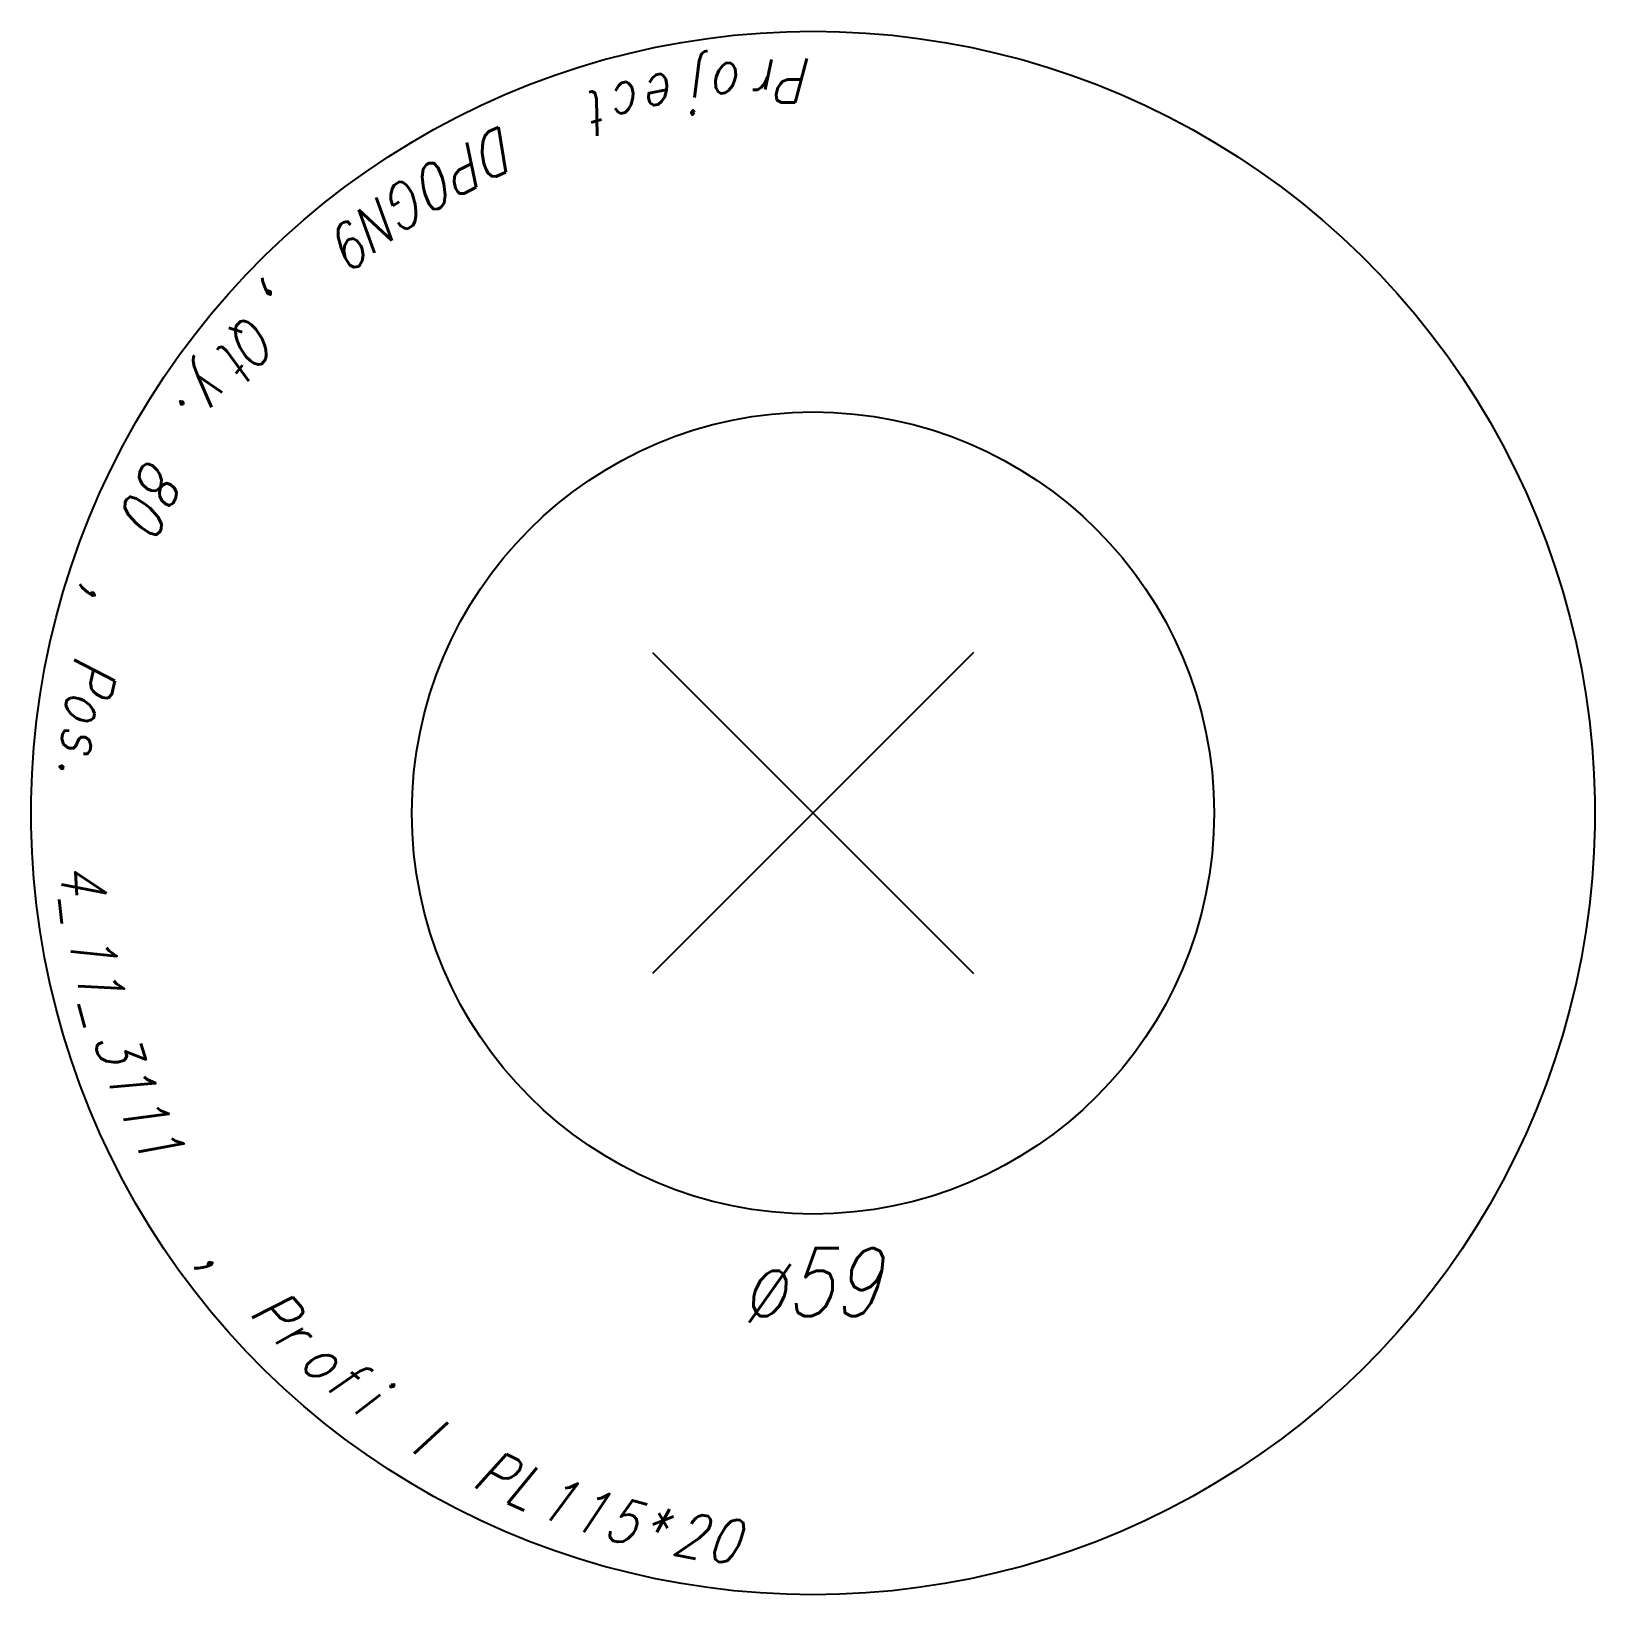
# Model space of a CAD drawing. Extents: x 0 to 115, y -58 to 58.
import ezdxf

# ---------------------------------------------------------------- set-up
doc = ezdxf.new("R2010")
doc.units = 0
doc.header["$LTSCALE"] = 10
for name, color, linetype in [('BEZ_SCHRAUBEN', 7, 'CONTINUOUS'), ('SCHRAUBEN', 7, 'CONTINUOUS'), ('TEILE', 7, 'CONTINUOUS'), ('UNTERSCHRIFT', 7, 'CONTINUOUS')]:
    doc.layers.add(name, color=color, linetype=linetype)
doc.styles.get("Standard").update_dxf_attribs({"font": 'ROMANS'})

msp = doc.modelspace()

# ---------------------------------------------------------------- linework, layer by layer
at = {"layer": 'SCHRAUBEN', "color": 6}
for p, q in [((69.299995, 11.800001), (45.699997, -11.800001)), ((45.699997, 11.800001), (69.300003, -11.800001))]:
    msp.add_line(p, q, dxfattribs=at)
at = {"layer": 'SCHRAUBEN', "color": 4}
msp.add_circle((57.5, 0), 29.5, dxfattribs=at)
at = {"layer": 'TEILE', "color": 2}
for p, q in [((55.558056, 57.467197), (57.500072, 57.5)), ((57.5, 57.5), (59.441994, 57.467197)), ((57.500072, 57.5), (57.5, 57.5)), ((45.925404, 56.322983), (47.834267, 56.681778)), ((47.834267, 56.681778), (49.754162, 56.975891)), ((49.754162, 56.975891), (51.682892, 57.204994)), ((51.682892, 57.204994), (53.618259, 57.368828)), ((53.618259, 57.368828), (55.558056, 57.467197)), ((59.441994, 57.467197), (61.381794, 57.36882)), ((61.381794, 57.36882), (63.317162, 57.204987)), ((63.317162, 57.204987), (65.245888, 56.975883)), ((65.245888, 56.975883), (67.165787, 56.681767)), ((67.165787, 56.681767), (69.074646, 56.322975)), ((40.286682, 54.863029), (42.14946, 55.413094)), ((42.14946, 55.413094), (44.029747, 55.899929)), ((44.029747, 55.899929), (45.925404, 56.322983)), ((69.074646, 56.322975), (70.970306, 55.899921)), ((70.970306, 55.899921), (72.850594, 55.413078)), ((72.850594, 55.413078), (74.713364, 54.86301)), ((36.622166, 53.575798), (38.443554, 54.250366)), ((38.443554, 54.250366), (40.286682, 54.863029)), ((74.713364, 54.86301), (76.556496, 54.250343)), ((76.556496, 54.250343), (78.377884, 53.575779)), ((34.8246, 52.840099), (36.622166, 53.575798)), ((78.377884, 53.575779), (80.175446, 52.84008)), ((31.309109, 51.18874), (33.052906, 52.044109)), ((33.052906, 52.044109), (34.8246, 52.840099)), ((80.175446, 52.84008), (81.947144, 52.04409)), ((81.947144, 52.04409), (83.690941, 51.188717)), ((29.595194, 50.274963), (31.309109, 51.18874)), ((83.690941, 51.188717), (85.404854, 50.274933)), ((27.91312, 49.303818), (29.595194, 50.274963)), ((85.404854, 50.274933), (87.086929, 49.303787)), ((26.264805, 48.276421), (27.91312, 49.303818)), ((87.086929, 49.303787), (88.735237, 48.27639)), ((23.076935, 46.057602), (24.65213, 47.193932)), ((24.65213, 47.193932), (26.264805, 48.276421)), ((88.735237, 48.27639), (90.347908, 47.193905)), ((90.347908, 47.193905), (91.923103, 46.057568)), ((21.541016, 44.868713), (23.076935, 46.057602)), ((91.923103, 46.057568), (93.459023, 44.868683)), ((20.046129, 43.628632), (21.541016, 44.868713)), ((93.459023, 44.868683), (94.953911, 43.628597)), ((18.593977, 42.338768), (20.046129, 43.628632)), ((94.953911, 43.628597), (96.406059, 42.338734)), ((17.186218, 41.000595), (18.593977, 42.338768)), ((96.406059, 42.338734), (97.813812, 41.000561)), ((15.824456, 39.615639), (17.186218, 41.000595)), ((97.813812, 41.000561), (99.175575, 39.615601)), ((14.510248, 38.185486), (15.824456, 39.615639)), ((99.175575, 39.615601), (100.489792, 38.185448)), ((13.245091, 36.711758), (14.510248, 38.185486)), ((100.489792, 38.185448), (101.754944, 36.711716)), ((12.030431, 35.19614), (13.245091, 36.711758)), ((101.754944, 36.711716), (102.969597, 35.196098)), ((10.867653, 33.640366), (12.030431, 35.19614)), ((102.969597, 35.196098), (104.132378, 33.640324)), ((9.758082, 32.046204), (10.867653, 33.640366)), ((104.132378, 33.640324), (105.241943, 32.046162)), ((8.702986, 30.41548), (9.758082, 32.046204)), ((105.241943, 32.046162), (106.297043, 30.415436)), ((7.703568, 28.75005), (8.702986, 30.41548)), ((106.297043, 30.415436), (107.296455, 28.750004)), ((6.760969, 27.051815), (7.703568, 28.75005)), ((107.296455, 28.750004), (108.239059, 27.051769)), ((5.876264, 25.322714), (6.760969, 27.051815)), ((108.239059, 27.051769), (109.123764, 25.322666)), ((5.050463, 23.56472), (5.876264, 25.322714)), ((109.123764, 25.322666), (109.949562, 23.564671)), ((4.284507, 21.779839), (5.050463, 23.56472)), ((109.949562, 23.564671), (110.715515, 21.779787)), ((3.579271, 19.970104), (4.284507, 21.779839)), ((110.715515, 21.779787), (111.420746, 19.970053)), ((2.93556, 18.137585), (3.579271, 19.970104)), ((111.420746, 19.970053), (112.064453, 18.137533)), ((2.354108, 16.284369), (2.93556, 18.137585)), ((112.064453, 18.137533), (112.645905, 16.284317)), ((1.835579, 14.412573), (2.354108, 16.284369)), ((112.645905, 16.284317), (113.164436, 14.412521)), ((1.380564, 12.52433), (1.835579, 14.412573)), ((113.164436, 14.412521), (113.619453, 12.52428)), ((0.989582, 10.621799), (1.380564, 12.52433)), ((113.619453, 12.52428), (114.010429, 10.621748)), ((0.663079, 8.707148), (0.989582, 10.621799)), ((114.010429, 10.621748), (114.336929, 8.707096)), ((0.401429, 6.782562), (0.663079, 8.707148)), ((114.336929, 8.707096), (114.598579, 6.78251)), ((0.204929, 4.850236), (0.401429, 6.782562)), ((114.598579, 6.78251), (114.795074, 4.850184)), ((0.073803, 2.912377), (0.204929, 4.850236)), ((114.795074, 4.850184), (114.926193, 2.912325)), ((0.008202, 0.971195), (0.073803, 2.912377)), ((114.926193, 2.912325), (114.991798, 0.971142)), ((0.008201, -0.971096), (0.008202, 0.971195)), ((114.991798, 0.971142), (114.991798, -0.971149)), ((0.073798, -2.912279), (0.008201, -0.971096)), ((114.991798, -0.971149), (114.926193, -2.912331)), ((0.20492, -4.850139), (0.073798, -2.912279)), ((114.926193, -2.912331), (114.795074, -4.850191)), ((0.401417, -6.782464), (0.20492, -4.850139)), ((114.795074, -4.850191), (114.598579, -6.782516)), ((0.663064, -8.70705), (0.401417, -6.782464)), ((114.598579, -6.782516), (114.336929, -8.707103)), ((0.989563, -10.621702), (0.663064, -8.70705)), ((114.336929, -8.707103), (114.010429, -10.621754)), ((1.380542, -12.524235), (0.989563, -10.621702)), ((114.010429, -10.621754), (113.619446, -12.524286)), ((1.835554, -14.412477), (1.380542, -12.524235)), ((113.619446, -12.524286), (113.164436, -14.412527)), ((2.35408, -16.284273), (1.835554, -14.412477)), ((113.164436, -14.412527), (112.645905, -16.284325)), ((2.935529, -18.137489), (2.35408, -16.284273)), ((112.645905, -16.284325), (112.064453, -18.137539)), ((3.579237, -19.970011), (2.935529, -18.137489)), ((112.064453, -18.137539), (111.420746, -19.97006)), ((4.28447, -21.779745), (3.579237, -19.970011)), ((111.420746, -19.97006), (110.715515, -21.779795)), ((5.050422, -23.564629), (4.28447, -21.779745)), ((110.715515, -21.779795), (109.949562, -23.564678)), ((5.876221, -25.322626), (5.050422, -23.564629)), ((109.949562, -23.564678), (109.123756, -25.322674)), ((6.760922, -27.051727), (5.876221, -25.322626)), ((109.123756, -25.322674), (108.239052, -27.051775)), ((7.703518, -28.749964), (6.760922, -27.051727)), ((108.239052, -27.051775), (107.296455, -28.75001)), ((8.702933, -30.415398), (7.703518, -28.749964)), ((107.296455, -28.75001), (106.297035, -30.41544)), ((9.758026, -32.046124), (8.702933, -30.415398)), ((106.297035, -30.41544), (105.241943, -32.046165)), ((10.867595, -33.640285), (9.758026, -32.046124)), ((105.241943, -32.046165), (104.132378, -33.640327)), ((12.030371, -35.196064), (10.867595, -33.640285)), ((104.132378, -33.640327), (102.969597, -35.196106)), ((13.245028, -36.711681), (12.030371, -35.196064)), ((102.969597, -35.196106), (101.754944, -36.711723)), ((14.510182, -38.18541), (13.245028, -36.711681)), ((101.754944, -36.711723), (100.489777, -38.185452)), ((15.824389, -39.61557), (14.510182, -38.18541)), ((100.489777, -38.185452), (99.175575, -39.615608)), ((17.186148, -41.000526), (15.824389, -39.61557)), ((99.175575, -39.615608), (97.813812, -41.000565)), ((18.593904, -42.338699), (17.186148, -41.000526)), ((97.813812, -41.000565), (96.406059, -42.338737)), ((20.046055, -43.628571), (18.593904, -42.338699)), ((96.406059, -42.338737), (94.953911, -43.628601)), ((21.540939, -44.868656), (20.046055, -43.628571)), ((94.953911, -43.628601), (93.459015, -44.868683)), ((23.076857, -46.057545), (21.540939, -44.868656)), ((93.459015, -44.868683), (91.923103, -46.057571)), ((24.65205, -47.193878), (23.076857, -46.057545)), ((91.923103, -46.057571), (90.347908, -47.193909)), ((26.264723, -48.276367), (24.65205, -47.193878)), ((27.913034, -49.303772), (26.264723, -48.276367)), ((88.735237, -48.276398), (87.086914, -49.303795)), ((90.347908, -47.193909), (88.735237, -48.276398)), ((29.595108, -50.274918), (27.913034, -49.303772)), ((87.086914, -49.303795), (85.404846, -50.27494)), ((31.309021, -51.188698), (29.595108, -50.274918)), ((85.404846, -50.27494), (83.690933, -51.188721)), ((33.052818, -52.044071), (31.309021, -51.188698)), ((83.690933, -51.188721), (81.947136, -52.04409)), ((34.824509, -52.840061), (33.052818, -52.044071)), ((36.622074, -53.57576), (34.824509, -52.840061)), ((80.175446, -52.84008), (78.377876, -53.575779)), ((81.947136, -52.04409), (80.175446, -52.84008)), ((38.443459, -54.250332), (36.622074, -53.57576)), ((78.377876, -53.575779), (76.556488, -54.250343)), ((40.286594, -54.862999), (38.443459, -54.250332)), ((42.149361, -55.413063), (40.286594, -54.862999)), ((74.713356, -54.863014), (72.850586, -55.413078)), ((76.556488, -54.250343), (74.713356, -54.863014)), ((44.029652, -55.899906), (42.149361, -55.413063)), ((45.925308, -56.322968), (44.029652, -55.899906)), ((47.834171, -56.681755), (45.925308, -56.322968)), ((69.074638, -56.322975), (67.165779, -56.681767)), ((70.970299, -55.899921), (69.074638, -56.322975)), ((72.850586, -55.413078), (70.970299, -55.899921)), ((49.754063, -56.975876), (47.834171, -56.681755)), ((51.682793, -57.204987), (49.754063, -56.975876)), ((53.618164, -57.368816), (51.682793, -57.204987)), ((55.557961, -57.467194), (53.618164, -57.368816)), ((57.499969, -57.5), (55.557961, -57.467194)), ((59.441986, -57.467197), (57.499969, -57.5)), ((61.381783, -57.36882), (59.441986, -57.467197)), ((63.317154, -57.20499), (61.381783, -57.36882)), ((65.245888, -56.975883), (63.317154, -57.20499)), ((67.165779, -56.681767), (65.245888, -56.975883))]:
    msp.add_line(p, q, dxfattribs=at)

# ---------------------------------------------------------------- texts
at = {"layer": 'BEZ_SCHRAUBEN', "color": 2, "oblique": 15, "width": 0.8}
msp.add_text(' ø59', height=5, dxfattribs=at).set_placement((49.5, -37))
at = {"layer": 'UNTERSCHRIFT', "color": 2, "oblique": 15, "width": 0.8}
for s, height, rotation, p in [('j', 3.25, -171.947632, (49.725647, 54.952793)), ('r', 3.25, -177.315903, (54.900948, 55.43911)), ('P', 3.25, 179.999969, (57.499996, 55.5)), ('e', 3.25, -169.263519, (47.160751, 54.528431)), ('o', 3.25, -174.63176, (52.307602, 55.256577)), ('t', 3.25, -163.895248, (42.104599, 53.32196)), ('c', 3.25, -166.579407, (44.618538, 53.984428)), ('D', 3.249999, -155.84288, (34.787136, 50.639668)), ('P', 3.25, -153.158752, (32.440617, 49.520473)), ('0', 3.25, -150.47464, (30.149078, 48.292622)), ('G', 3.25, -147.790512, (27.917557, 46.958805)), ('N', 3.25, -145.106384, (25.750942, 45.521946)), ('9', 3.25, -142.422256, (23.653994, 43.985207)), (',', 3.25, -134.369873, (17.826324, 38.810432)), ('Q', 3.25, -131.685745, (16.052368, 36.909946)), ('y', 3.25, -126.317497, (12.780987, 32.870354)), ('t', 3.25, -129.001617, (14.369359, 34.928471)), ('.', 3.25, -123.633362, (11.29074, 30.74011)), ('8', 3.25, -118.265106, (8.617472, 26.282099)), ('0', 3.25, -115.580986, (7.440318, 23.964108)), (',', 3.25, -107.528603, (4.577032, 16.715549)), ('P', 3.25, -102.160347, (3.245302, 11.690936)), ('o', 3.25, -99.476204, (2.757342, 9.137377)), ('s', 3.25, -96.792091, (2.3895, 6.563768)), ('.', 3.25, -94.107948, (2.142583, 3.975757)), ('4', 3.25, -86.05558, (2.131467, -3.817821)), ('_', 3.25, -83.371437, (2.371, -6.406526)), ('1', 3.25, -80.687325, (2.731499, -8.981174)), ('1', 3.25, -78.003181, (3.212172, -11.536114)), ('_', 3.25, -75.319069, (3.811965, -14.065742)), ('3', 3.25, -72.634933, (4.529562, -16.564507)), ('1', 3.25, -69.950821, (5.363388, -19.026926)), ('1', 3.25, -67.266678, (6.311613, -21.447594)), ('1', 3.25, -64.582565, (7.372158, -23.821203)), (',', 3.25, -53.846046, (12.687399, -32.742649)), ('P', 3.25, -48.477798, (15.947245, -36.791557)), ('r', 3.25, -45.793652, (17.715771, -38.697098)), ('o', 3.25, -43.109547, (19.571592, -40.517727)), ('f', 3.25, -40.425442, (21.51063, -42.249443)), ('i', 3.25, -37.741276, (23.528643, -43.888466)), ('l', 3.25, -32.373043, (27.783703, -46.874214)), ('P', 3.25, -27.004776, (32.299438, -49.44878)), ('L', 3.25, -24.320677, (34.642757, -50.574665)), ('1', 3.25, -21.63652, (37.036236, -51.589581)), ('1', 3.250001, -18.952415, (39.474609, -52.491295)), ('5', 3.25, -16.268272, (41.952538, -53.277824)), ('*', 3.25, -13.584156, (44.464584, -53.947456)), ('2', 3.25, -10.900002, (47.00523, -54.498714)), ('0', 3.25, -8.215912, (49.568905, -54.930389))]:
    msp.add_text(s, height=height, rotation=rotation, dxfattribs=at).set_placement(p)

doc.saveas('drawing.dxf')
